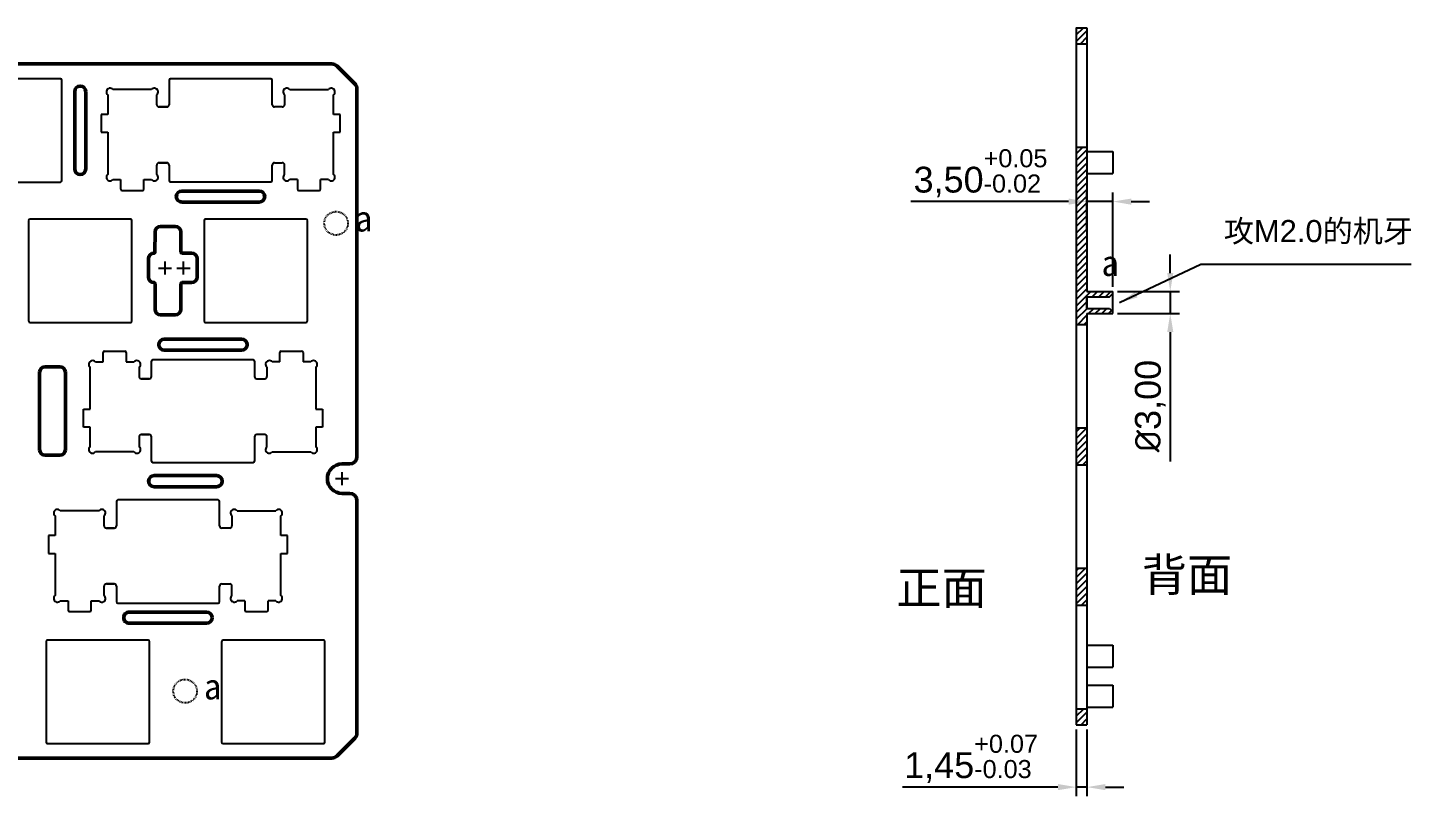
# Model space of a CAD drawing. Header units: millimetres. Extents: x 50 to 514, y 111 to 239.
# Drawn here: x 325.9 to 513.7, y 120.7 to 225 of the extents above; entities that cross this region are included whole.
import ezdxf

# ---------------------------------------------------------------- set-up
doc = ezdxf.new("R2010")
doc.units = ezdxf.units.MM
doc.header["$LTSCALE"] = 0.75
doc.linetypes.add('CENTER2', pattern=[28.575, 19.05, -3.175, 3.175, -3.175])
doc.linetypes.add('DOT', pattern=[0.2, 0.1, -0.1])
doc.layers.add('02___PRT_ALL_AXES', color=7, linetype='Continuous')
doc.layers.add('KeepOutLayer', color=6, linetype='Continuous')
doc.layers.add('Smart Centers', color=7, linetype='CENTER2', lineweight=25)
doc.layers.add('Visible', color=7, linetype='Continuous', lineweight=50)
doc.styles.get("Standard").update_dxf_attribs({"font": ''})
doc.styles.add('说明', font='', dxfattribs={"height": 3})
doc.styles.get('Standard').set_extended_font_data('Arial')
doc.styles.get('说明').set_extended_font_data('SimSun')
doc.dimstyles.new('jw-1', dxfattribs={"dimtxt": 3.5, "dimasz": 2.5, "dimexe": 1.25, "dimexo": 0.625, "dimtad": 1, "dimzin": 1, "dimtxsty": 'Standard', "dimcen": 2.5, "dimclrd": 3, "dimclre": 3, "dimclrt": 3, "dimadec": 1, "dimazin": 0, "dimtfac": 1, "dimtmove": 0, "dimatfit": 3, "dimfxl": 1, "dimarcsym": 0})

# ---------------------------------------------------------------- blocks, each defined once
blk = doc.blocks.new('*U22')
at = {"layer": 'Smart Centers', "color": 0, "linetype": 'Continuous', "ltscale": 0.75, "transparency": 16777216}
for p, q in [((-0.89, 0), (0.89, 0)), ((0, -0.89), (0, 0.89))]:
    blk.add_line(p, q, dxfattribs=at)
blk = doc.blocks.new('*U23')
at = {"layer": 'Smart Centers', "color": 0, "linetype": 'Continuous', "ltscale": 0.75, "transparency": 16777216}
for p, q in [((-0.89, 0), (0.89, 0)), ((0, -0.89), (0, 0.89))]:
    blk.add_line(p, q, dxfattribs=at)
blk = doc.blocks.new('*U25')
at = {"layer": 'Smart Centers', "color": 0, "linetype": 'Continuous', "ltscale": 0.75, "transparency": 16777216}
for p, q in [((-0.89, 0), (0.89, 0)), ((0, -0.89), (0, 0.89))]:
    blk.add_line(p, q, dxfattribs=at)
blk = doc.blocks.new('*D34')
at = {"color": 3, "lineweight": -2, "transparency": 16777216}
for p, q in [((468.23, 129.76), (468.23, 120.68)), ((469.68, 129.76), (469.68, 120.68)), ((465.73, 121.93), (444.65, 121.93)), ((469.68, 121.93), (468.23, 121.93)), ((472.18, 121.93), (474.68, 121.93))]:
    blk.add_line(p, q, dxfattribs=at)
at = {"color": 3, "transparency": 16777216}
for points in [[(465.73, 122.35), (465.73, 121.51), (468.23, 121.93)], [(472.18, 122.35), (472.18, 121.51), (469.68, 121.93)]]:
    blk.add_solid(points, dxfattribs=at)
at = {"layer": 'Defpoints', "color": 0, "transparency": 16777216}
for p in [(468.23, 130.39), (469.68, 130.39), (468.23, 121.93)]:
    blk.add_point(p, dxfattribs=at)
at = {"color": 3, "transparency": 16777216, "insert": (453.94, 125.77), "char_height": 3.5, "attachment_point": 5}
blk.add_mtext('1,45{\\H0.7x;\\S+0.07^ -0.03;}', dxfattribs=at)
blk = doc.blocks.new('*D36')
at = {"color": 3, "lineweight": -2, "transparency": 16777216}
for p, q in [((480.98, 191.69), (480.98, 194.19)), ((473.8, 189.19), (482.23, 189.19)), ((480.98, 189.19), (480.98, 186.19)), ((473.8, 186.19), (482.23, 186.19)), ((480.98, 183.69), (480.98, 166.1))]:
    blk.add_line(p, q, dxfattribs=at)
at = {"color": 3, "transparency": 16777216}
for points in [[(480.57, 191.69), (481.4, 191.69), (480.98, 189.19)], [(480.57, 183.69), (481.4, 183.69), (480.98, 186.19)]]:
    blk.add_solid(points, dxfattribs=at)
at = {"layer": 'Defpoints', "color": 0, "transparency": 16777216}
for p in [(473.18, 189.19), (473.18, 186.19), (480.98, 186.19)]:
    blk.add_point(p, dxfattribs=at)
at = {"color": 3, "transparency": 16777216, "insert": (478.27, 173.64), "char_height": 3.5, "attachment_point": 5, "rotation": 90}
blk.add_mtext('{\\fISOCPEUR|b0|i0|c0|p34;%%C}3,00', dxfattribs=at)
blk = doc.blocks.new('*D35')
at = {"color": 3, "lineweight": -2, "transparency": 16777216}
for p, q in [((467.18, 201.39), (445.76, 201.39)), ((469.68, 197.51), (469.68, 202.64)), ((473.18, 201.39), (469.68, 201.39)), ((473.18, 189.81), (473.18, 202.64)), ((475.68, 201.39), (478.18, 201.39))]:
    blk.add_line(p, q, dxfattribs=at)
at = {"color": 3, "transparency": 16777216}
for points in [[(467.18, 201.8), (467.18, 200.97), (469.68, 201.39)], [(475.68, 201.8), (475.68, 200.97), (473.18, 201.39)]]:
    blk.add_solid(points, dxfattribs=at)
at = {"layer": 'Defpoints', "color": 0, "transparency": 16777216}
for p in [(469.68, 201.39), (469.68, 196.89), (473.18, 189.19)]:
    blk.add_point(p, dxfattribs=at)
at = {"color": 3, "transparency": 16777216, "insert": (455.22, 205.23), "char_height": 3.5, "attachment_point": 5}
blk.add_mtext('3,50{\\H0.7x;\\S+0.05^ -0.02;}', dxfattribs=at)

msp = doc.modelspace()

# ---------------------------------------------------------------- hatches: boundary and pattern name
h = msp.add_hatch()
h.set_pattern_fill('ANSI31', color=2, scale=0.2)
h.set_pattern_definition([(45, (-27.394, -74.0251), (-0.4490128, 0.4490128), [])])
h.paths.add_polyline_path([(469.679, 224.989), (468.229, 224.989), (468.229, 222.804), (469.679, 222.804)])
h.paths.add_polyline_path([(469.679, 208.774), (468.229, 208.774), (468.229, 184.704), (469.679, 184.704), (469.679, 186.185), (473.179, 186.185), (473.179, 186.435), (472.671, 186.885), (472.303, 186.885), (472.015, 186.885), (469.679, 186.885), (469.679, 188.485), (471.801, 188.485), (472.02, 188.485), (472.415, 188.485), (473.179, 189.009), (473.179, 189.185), (469.679, 189.185)])
h.paths.add_polyline_path([(469.679, 170.674), (468.229, 170.674), (468.229, 165.654), (469.679, 165.654)])
h.paths.add_polyline_path([(469.679, 151.624), (468.229, 151.624), (468.229, 146.604), (469.679, 146.604)])
h.paths.add_polyline_path([(469.679, 132.574), (468.229, 132.574), (468.229, 130.389), (469.679, 130.389)])

# ---------------------------------------------------------------- linework, layer by layer
for p, q in [((468.229, 224.989), (469.679, 224.989)), ((468.229, 224.989), (468.229, 130.389)), ((469.679, 224.989), (469.679, 189.185)), ((468.229, 222.804), (469.679, 222.804)), ((468.229, 208.774), (469.679, 208.774)), ((469.679, 188.335), (469.679, 187.035)), ((469.679, 186.185), (469.679, 130.389)), ((468.229, 184.704), (469.679, 184.704)), ((468.229, 170.674), (469.679, 170.674)), ((468.229, 165.654), (469.679, 165.654)), ((468.229, 151.624), (469.679, 151.624)), ((468.229, 146.604), (469.679, 146.604)), ((468.229, 132.574), (469.679, 132.574)), ((468.229, 130.389), (469.679, 130.389))]:
    msp.add_line(p, q)
at = {"color": 7, "linetype": 'Continuous'}
for p, q in [((330.299, 218.065, 0.75), (316.669, 218.065, 0.75)), ((358.859, 218.05, 0.75), (345.259, 218.05, 0.75)), ((330.499, 204.235, 0.75), (330.499, 217.865, 0.75)), ((342.683, 216.585, 0.75), (337.435, 216.585, 0.75)), ((345.059, 217.85, 0.75), (345.059, 214.53, 0.75)), ((359.059, 214.53, 0.75), (359.059, 217.85, 0.75)), ((361.435, 216.585, 0.75), (366.683, 216.585, 0.75)), ((336.734, 215.88, 0.75), (336.734, 213.22, 0.75)), ((343.384, 214.53, 0.75), (343.384, 215.88, 0.75)), ((344.759, 214.23, 0.75), (343.684, 214.23, 0.75)), ((343.709, 214.23, 0.75), (344.749, 214.23, 0.75)), ((360.434, 214.23, 0.75), (359.359, 214.23, 0.75)), ((360.734, 215.88, 0.75), (360.734, 214.53, 0.75)), ((367.384, 213.22, 0.75), (367.384, 215.88, 0.75)), ((335.834, 213.22, 0.75), (335.834, 210.8, 0.75)), ((336.734, 213.22, 0.75), (335.834, 213.22, 0.75)), ((368.284, 213.22, 0.75), (367.384, 213.22, 0.75)), ((368.284, 210.8, 0.75), (368.284, 213.22, 0.75)), ((335.834, 210.8, 0.75), (336.734, 210.8, 0.75)), ((336.734, 210.8, 0.75), (336.734, 205.079, 0.75)), ((367.384, 205.079, 0.75), (367.384, 210.8, 0.75)), ((367.384, 210.8, 0.75), (368.284, 210.8, 0.75)), ((343.684, 206.65, 0.75), (344.759, 206.65, 0.75)), ((344.749, 206.65, 0.75), (343.709, 206.65, 0.75)), ((359.359, 206.65, 0.75), (360.434, 206.65, 0.75)), ((469.679, 208.185), (473.179, 208.185)), ((343.384, 205.079, 0.75), (343.384, 206.35, 0.75)), ((345.059, 206.35, 0.75), (345.059, 204.25, 0.75)), ((359.059, 204.25, 0.75), (359.059, 206.35, 0.75)), ((360.734, 205.079, 0.75), (360.734, 206.35, 0.75)), ((469.679, 205.185), (473.179, 205.185)), ((316.669, 204.035, 0.75), (330.299, 204.035, 0.75)), ((337.435, 204.375, 0.75), (338.484, 204.375, 0.75)), ((338.484, 204.375, 0.75), (338.484, 203.1, 0.75)), ((338.684, 202.9, 0.75), (341.434, 202.9, 0.75)), ((341.634, 203.1, 0.75), (341.634, 204.375, 0.75)), ((341.634, 204.375, 0.75), (342.683, 204.375, 0.75)), ((345.259, 204.05, 0.75), (358.859, 204.05, 0.75)), ((362.484, 204.375, 0.75), (361.435, 204.375, 0.75)), ((362.484, 204.375, 0.75), (362.484, 203.1, 0.75)), ((362.684, 202.9, 0.75), (365.434, 202.9, 0.75)), ((365.634, 203.1, 0.75), (365.634, 204.375, 0.75)), ((366.683, 204.375, 0.75), (365.634, 204.375, 0.75)), ((325.994, 198.815, 0.75), (325.994, 185.185, 0.75)), ((339.824, 199.015, 0.75), (326.194, 199.015, 0.75)), ((340.024, 185.185, 0.75), (340.024, 198.815, 0.75)), ((349.807, 198.815, 0.75), (349.807, 185.185, 0.75)), ((363.637, 199.015, 0.75), (350.007, 199.015, 0.75)), ((363.837, 185.185, 0.75), (363.837, 198.815, 0.75)), ((469.679, 189.185), (473.179, 189.185)), ((469.679, 186.885), (469.679, 188.485)), ((469.679, 188.485), (472.729, 188.485)), ((472.729, 188.485), (473.179, 188.935)), ((473.179, 186.185), (473.179, 189.185)), ((469.679, 186.885), (472.729, 186.885)), ((469.679, 186.185), (473.179, 186.185)), ((472.729, 186.885), (473.179, 186.435)), ((326.194, 184.985, 0.75), (339.824, 184.985, 0.75)), ((350.007, 184.985, 0.75), (363.637, 184.985, 0.75)), ((336.099, 179.625, 0.75), (336.099, 180.9, 0.75)), ((336.299, 181.1, 0.75), (339.049, 181.1, 0.75)), ((339.249, 180.9, 0.75), (339.249, 179.625, 0.75)), ((360.099, 179.625, 0.75), (360.099, 180.9, 0.75)), ((360.299, 181.1, 0.75), (363.049, 181.1, 0.75)), ((363.249, 180.9, 0.75), (363.249, 179.625, 0.75)), ((334.349, 173.2, 0.75), (334.349, 178.92, 0.75)), ((335.05, 179.625, 0.75), (336.099, 179.625, 0.75)), ((339.249, 179.625, 0.75), (340.298, 179.625, 0.75)), ((340.999, 178.92, 0.75), (340.999, 177.65, 0.75)), ((342.674, 177.65, 0.75), (342.674, 179.75, 0.75)), ((342.874, 179.95, 0.75), (356.474, 179.95, 0.75)), ((356.674, 179.75, 0.75), (356.674, 177.65, 0.75)), ((358.349, 178.92, 0.75), (358.349, 177.65, 0.75)), ((360.099, 179.625, 0.75), (359.05, 179.625, 0.75)), ((364.298, 179.625, 0.75), (363.249, 179.625, 0.75)), ((364.999, 178.92, 0.75), (364.999, 173.2, 0.75)), ((341.299, 177.35, 0.75), (342.374, 177.35, 0.75)), ((342.364, 177.35, 0.75), (341.324, 177.35, 0.75)), ((356.974, 177.35, 0.75), (358.049, 177.35, 0.75)), ((333.449, 170.78, 0.75), (333.449, 173.2, 0.75)), ((333.449, 173.2, 0.75), (334.349, 173.2, 0.75)), ((364.999, 173.2, 0.75), (365.899, 173.2, 0.75)), ((365.899, 173.2, 0.75), (365.899, 170.78, 0.75)), ((334.349, 170.78, 0.75), (333.449, 170.78, 0.75)), ((334.349, 168.119, 0.75), (334.349, 170.78, 0.75)), ((340.999, 169.47, 0.75), (340.999, 168.119, 0.75)), ((342.374, 169.77, 0.75), (341.299, 169.77, 0.75)), ((341.324, 169.77, 0.75), (342.364, 169.77, 0.75)), ((342.674, 166.15, 0.75), (342.674, 169.47, 0.75)), ((356.674, 169.47, 0.75), (356.674, 166.15, 0.75)), ((358.049, 169.77, 0.75), (356.974, 169.77, 0.75)), ((358.349, 168.119, 0.75), (358.349, 169.47, 0.75)), ((364.999, 170.78, 0.75), (364.999, 168.119, 0.75)), ((365.899, 170.78, 0.75), (364.999, 170.78, 0.75)), ((340.298, 167.415, 0.75), (335.05, 167.415, 0.75)), ((359.05, 167.415, 0.75), (364.298, 167.415, 0.75)), ((356.474, 165.95, 0.75), (342.874, 165.95, 0.75)), ((337.92, 160.7, 0.75), (337.92, 157.38, 0.75)), ((351.72, 160.9, 0.75), (338.12, 160.9, 0.75)), ((351.92, 157.38, 0.75), (351.92, 160.7, 0.75)), ((329.595, 158.73, 0.75), (329.595, 156.07, 0.75)), ((335.544, 159.435, 0.75), (330.296, 159.435, 0.75)), ((336.245, 157.38, 0.75), (336.245, 158.73, 0.75)), ((353.595, 158.73, 0.75), (353.595, 157.38, 0.75)), ((354.296, 159.435, 0.75), (359.544, 159.435, 0.75)), ((360.245, 156.07, 0.75), (360.245, 158.73, 0.75)), ((328.695, 156.07, 0.75), (328.695, 153.65, 0.75)), ((329.595, 156.07, 0.75), (328.695, 156.07, 0.75)), ((337.62, 157.08, 0.75), (336.545, 157.08, 0.75)), ((336.57, 157.08, 0.75), (337.61, 157.08, 0.75)), ((353.295, 157.08, 0.75), (352.22, 157.08, 0.75)), ((361.145, 156.07, 0.75), (360.245, 156.07, 0.75)), ((361.145, 153.65, 0.75), (361.145, 156.07, 0.75)), ((328.695, 153.65, 0.75), (329.595, 153.65, 0.75)), ((329.595, 153.65, 0.75), (329.595, 147.929, 0.75)), ((360.245, 147.929, 0.75), (360.245, 153.65, 0.75)), ((360.245, 153.65, 0.75), (361.145, 153.65, 0.75)), ((336.245, 147.929, 0.75), (336.245, 149.2, 0.75)), ((336.545, 149.5, 0.75), (337.62, 149.5, 0.75)), ((337.61, 149.5, 0.75), (336.57, 149.5, 0.75)), ((337.92, 149.2, 0.75), (337.92, 147.1, 0.75)), ((351.92, 147.1, 0.75), (351.92, 149.2, 0.75)), ((352.22, 149.5, 0.75), (353.295, 149.5, 0.75)), ((353.595, 147.929, 0.75), (353.595, 149.2, 0.75)), ((330.296, 147.225, 0.75), (331.345, 147.225, 0.75)), ((331.345, 147.225, 0.75), (331.345, 145.95, 0.75)), ((334.495, 145.95, 0.75), (334.495, 147.225, 0.75)), ((334.495, 147.225, 0.75), (335.544, 147.225, 0.75)), ((338.12, 146.9, 0.75), (351.72, 146.9, 0.75)), ((355.345, 147.225, 0.75), (354.296, 147.225, 0.75)), ((355.345, 147.225, 0.75), (355.345, 145.95, 0.75)), ((358.495, 145.95, 0.75), (358.495, 147.225, 0.75)), ((359.544, 147.225, 0.75), (358.495, 147.225, 0.75)), ((331.545, 145.75, 0.75), (334.295, 145.75, 0.75)), ((355.545, 145.75, 0.75), (358.295, 145.75, 0.75)), ((328.375, 141.665, 0.75), (328.375, 128.035, 0.75)), ((342.205, 141.865, 0.75), (328.575, 141.865, 0.75)), ((342.405, 128.035, 0.75), (342.405, 141.665, 0.75)), ((352.188, 141.665, 0.75), (352.188, 128.035, 0.75)), ((366.018, 141.865, 0.75), (352.388, 141.865, 0.75)), ((366.218, 128.035, 0.75), (366.218, 141.665, 0.75)), ((469.679, 141.185), (473.179, 141.185)), ((469.679, 138.185), (473.179, 138.185)), ((469.679, 135.786), (473.179, 135.786)), ((469.679, 132.786), (473.179, 132.786)), ((328.575, 127.835, 0.75), (342.205, 127.835, 0.75)), ((352.388, 127.835, 0.75), (366.018, 127.835, 0.75))]:
    msp.add_line(p, q, dxfattribs=at)
for centre, radius, start, end in [((330.299, 217.865, 0.75), 0.2, 0, 90), ((345.259, 217.85, 0.75), 0.2, 90, 180), ((358.859, 217.85, 0.75), 0.2, 0, 90), ((343.684, 214.53, 0.75), 0.3, 180, 270), ((344.759, 214.53, 0.75), 0.3, 270, 0), ((359.359, 214.53, 0.75), 0.3, 180, 270), ((360.434, 214.53, 0.75), 0.3, 270, 0), ((343.684, 206.35, 0.75), 0.3, 90, 180), ((344.759, 206.35, 0.75), 0.3, 0, 90), ((359.359, 206.35, 0.75), 0.3, 90, 180), ((360.434, 206.35, 0.75), 0.3, 0, 90), ((330.299, 204.235, 0.75), 0.2, 270, 0), ((338.684, 203.1, 0.75), 0.2, 180, 270), ((341.434, 203.1, 0.75), 0.2, 270, 0), ((345.259, 204.25, 0.75), 0.2, 180, 270), ((358.859, 204.25, 0.75), 0.2, 270, 0), ((362.684, 203.1, 0.75), 0.2, 180, 270), ((365.434, 203.1, 0.75), 0.2, 270, 0), ((326.194, 198.815, 0.75), 0.2, 90, 180), ((339.824, 198.815, 0.75), 0.2, 0, 90), ((350.007, 198.815, 0.75), 0.2, 90, 180), ((363.637, 198.815, 0.75), 0.2, 0, 90), ((326.194, 185.185, 0.75), 0.2, 180, 270), ((339.824, 185.185, 0.75), 0.2, 270, 0), ((350.007, 185.185, 0.75), 0.2, 180, 270), ((363.637, 185.185, 0.75), 0.2, 270, 0), ((336.299, 180.9, 0.75), 0.2, 90, 180), ((339.049, 180.9, 0.75), 0.2, 0, 90), ((360.299, 180.9, 0.75), 0.2, 90, 180), ((363.049, 180.9, 0.75), 0.2, 0, 90), ((342.874, 179.75, 0.75), 0.2, 90, 180), ((356.474, 179.75, 0.75), 0.2, 0, 90), ((341.299, 177.65, 0.75), 0.3, 180, 270), ((342.374, 177.65, 0.75), 0.3, 270, 0), ((356.974, 177.65, 0.75), 0.3, 180, 270), ((358.049, 177.65, 0.75), 0.3, 270, 0), ((341.299, 169.47, 0.75), 0.3, 90, 180), ((342.374, 169.47, 0.75), 0.3, 0, 90), ((356.974, 169.47, 0.75), 0.3, 90, 180), ((358.049, 169.47, 0.75), 0.3, 0, 90), ((342.874, 166.15, 0.75), 0.2, 180, 270), ((356.474, 166.15, 0.75), 0.2, 270, 0), ((338.12, 160.7, 0.75), 0.2, 90, 180), ((351.72, 160.7, 0.75), 0.2, 0, 90), ((336.545, 157.38, 0.75), 0.3, 180, 270), ((337.62, 157.38, 0.75), 0.3, 270, 0), ((352.22, 157.38, 0.75), 0.3, 180, 270), ((353.295, 157.38, 0.75), 0.3, 270, 0), ((336.545, 149.2, 0.75), 0.3, 90, 180), ((337.62, 149.2, 0.75), 0.3, 0, 90), ((352.22, 149.2, 0.75), 0.3, 90, 180), ((353.295, 149.2, 0.75), 0.3, 0, 90), ((338.12, 147.1, 0.75), 0.2, 180, 270), ((351.72, 147.1, 0.75), 0.2, 270, 0), ((331.545, 145.95, 0.75), 0.2, 180, 270), ((334.295, 145.95, 0.75), 0.2, 270, 0), ((355.545, 145.95, 0.75), 0.2, 180, 270), ((358.295, 145.95, 0.75), 0.2, 270, 0), ((328.575, 141.665, 0.75), 0.2, 90, 180), ((342.205, 141.665, 0.75), 0.2, 0, 90), ((352.388, 141.665, 0.75), 0.2, 90, 180), ((366.018, 141.665, 0.75), 0.2, 0, 90), ((328.575, 128.035, 0.75), 0.2, 180, 270), ((342.205, 128.035, 0.75), 0.2, 270, 0), ((352.388, 128.035, 0.75), 0.2, 180, 270), ((366.018, 128.035, 0.75), 0.2, 270, 0)]:
    msp.add_arc(centre, radius, start, end, dxfattribs=at)
at = {"color": 7}
for centre, start, end in [((337.045, 216.272, 0.75), 38.63375, 231.61478), ((343.074, 216.272, 0.75), 308.38522, 141.36625), ((361.045, 216.272, 0.75), 38.63375, 231.61478), ((367.074, 216.272, 0.75), 308.38522, 141.36625), ((337.045, 204.687, 0.75), 128.38522, 321.36625), ((343.074, 204.687, 0.75), 218.63375, 51.61478), ((361.045, 204.687, 0.75), 128.38522, 321.36625), ((367.074, 204.687, 0.75), 218.63375, 51.61478), ((334.66, 179.312, 0.75), 38.63375, 231.61478), ((340.689, 179.312, 0.75), 308.38522, 141.36625), ((358.66, 179.312, 0.75), 38.63375, 231.61478), ((364.689, 179.312, 0.75), 308.38522, 141.36625), ((334.66, 167.727, 0.75), 128.38522, 321.36625), ((340.689, 167.727, 0.75), 218.63375, 51.61478), ((358.66, 167.727, 0.75), 128.38522, 321.36625), ((364.689, 167.727, 0.75), 218.63375, 51.61478), ((329.906, 159.122, 0.75), 38.63375, 231.61478), ((335.935, 159.122, 0.75), 308.38522, 141.36625), ((353.906, 159.122, 0.75), 38.63375, 231.61478), ((359.935, 159.122, 0.75), 308.38522, 141.36625), ((329.906, 147.537, 0.75), 128.38522, 321.36625), ((335.935, 147.537, 0.75), 218.63375, 51.61478), ((353.906, 147.537, 0.75), 128.38522, 321.36625), ((359.935, 147.537, 0.75), 218.63375, 51.61478)]:
    msp.add_arc(centre, 0.5, start, end, dxfattribs=at)
at = {"layer": '02___PRT_ALL_AXES', "color": 7, "linetype": 'Continuous'}
for p, q in [((473.179, 208.185), (473.179, 205.185)), ((473.179, 141.185), (473.179, 138.185)), ((473.179, 135.786), (473.179, 132.786))]:
    msp.add_line(p, q, dxfattribs=at)
at = {"layer": 'KeepOutLayer', "color": 6, "linetype": 'DOT'}
for centre in [(367.736, 198.446, 0.75), (347.236, 134.946, 0.75)]:
    msp.add_circle(centre, 1.6, dxfattribs=at)
at = {"layer": 'Visible'}
for p, q in [((367.156, 220.071, 0.75), (89.285, 220.071, 0.75)), ((370.278, 217.364, 0.75), (367.863, 219.778, 0.75)), ((332.246, 205.821, 0.75), (332.246, 216.321, 0.75)), ((333.746, 216.321, 0.75), (333.746, 205.821, 0.75)), ((370.571, 166.789, 0.75), (370.571, 216.657, 0.75)), ((346.796, 202.821, 0.75), (357.296, 202.821, 0.75)), ((357.296, 201.321, 0.75), (346.796, 201.321, 0.75)), ((343.152, 197.271, 0.75), (343.148, 194.518, 0.75)), ((343.902, 198.021, 0.75), (345.902, 198.021, 0.75)), ((346.652, 197.271, 0.75), (346.652, 194.524, 0.75)), ((342.273, 191.141, 0.75), (342.269, 193.64, 0.75)), ((348.122, 194.395, 0.75), (346.78, 194.395, 0.75)), ((348.872, 193.645, 0.75), (348.876, 191.146, 0.75)), ((343.152, 186.771, 0.75), (343.152, 190.263, 0.75)), ((346.653, 190.263, 0.75), (346.652, 186.771, 0.75)), ((348.126, 190.396, 0.75), (346.781, 190.391, 0.75)), ((345.902, 186.021, 0.75), (343.902, 186.021, 0.75)), ((344.414, 182.721, 0.75), (354.914, 182.721, 0.75)), ((354.914, 181.221, 0.75), (344.414, 181.221, 0.75)), ((328.233, 178.971, 0.75), (330.233, 178.971, 0.75)), ((327.483, 178.221, 0.75), (327.483, 167.721, 0.75)), ((330.983, 178.221, 0.75), (330.983, 167.721, 0.75)), ((330.233, 166.971, 0.75), (328.233, 166.971, 0.75)), ((368.549, 165.789, 0.75), (369.571, 165.789, 0.75)), ((343.033, 164.196, 0.75), (351.533, 164.196, 0.75)), ((351.533, 162.696, 0.75), (343.033, 162.696, 0.75)), ((369.571, 161.789, 0.75), (368.549, 161.789, 0.75)), ((370.571, 129.285, 0.75), (370.571, 160.789, 0.75)), ((338.902, 144.916, 0.75), (338.902, 144.921, 0.75)), ((339.652, 145.671, 0.75), (350.152, 145.671, 0.75)), ((350.902, 144.921, 0.75), (350.902, 144.92, 0.75)), ((350.152, 144.17, 0.75), (339.652, 144.166, 0.75)), ((367.863, 126.164, 0.75), (370.278, 128.578, 0.75)), ((367.156, 125.871, 0.75), (89.285, 125.871, 0.75))]:
    msp.add_line(p, q, dxfattribs=at)
at = {"layer": 'Visible', "extrusion": (0, 0, -1)}
for centre, radius, start, end in [((-367.156, 219.071, -0.75), 1, 90, 135), ((-369.571, 216.657, -0.75), 1, 135, 180), ((-346.796, 202.071, -0.75), 0.75, 270, 90), ((-357.296, 202.071, -0.75), 0.75, 90, 270), ((-344.414, 181.971, -0.75), 0.75, 270, 90), ((-354.914, 181.971, -0.75), 0.75, 90, 270), ((-368.549, 163.789, -0.75), 2, 270, 90), ((-369.571, 166.789, -0.75), 1, 180, 270), ((-369.571, 160.789, -0.75), 1, 90, 180), ((-369.571, 129.285, -0.75), 1, 180, 225), ((-367.156, 126.871, -0.75), 1, 225, 270)]:
    msp.add_arc(centre, radius, start, end, dxfattribs=at)
at = {"layer": 'Visible'}
for centre, radius, start, end in [((332.996, 216.321, 0.75), 0.75, 0, 180), ((332.996, 205.821, 0.75), 0.75, 180, 0), ((343.902, 197.271, 0.75), 0.75, 90, 180), ((345.902, 197.271, 0.75), 0.75, 0, 90), ((343.019, 193.64, 0.75), 0.75, 90, 180), ((343.019, 194.518, 0.75), 0.128, 270, 360), ((346.78, 194.524, 0.75), 0.128, 180, 270), ((348.122, 193.645, 0.75), 0.75, 0, 90), ((343.023, 191.141, 0.75), 0.75, 180, 270), ((343.023, 190.263, 0.75), 0.128, 360, 90), ((346.781, 190.263, 0.75), 0.128, 90, 180), ((348.126, 191.146, 0.75), 0.75, 270, 360), ((343.902, 186.771, 0.75), 0.75, 180, 270), ((345.902, 186.771, 0.75), 0.75, 270, 0), ((328.233, 178.221, 0.75), 0.75, 90, 180), ((330.233, 178.221, 0.75), 0.75, 0, 90), ((328.233, 167.721, 0.75), 0.75, 180, 270), ((330.233, 167.721, 0.75), 0.75, 270, 0), ((343.033, 163.446, 0.75), 0.75, 90, 270), ((351.533, 163.446, 0.75), 0.75, 270, 90), ((339.652, 144.921, 0.75), 0.75, 90, 180.00001), ((339.652, 144.916, 0.75), 0.75, 180.00001, 270.02378), ((350.152, 144.921, 0.75), 0.75, 360, 90), ((350.152, 144.92, 0.75), 0.75, 270.02378, 360)]:
    msp.add_arc(centre, radius, start, end, dxfattribs=at)

# ---------------------------------------------------------------- block references
at = {"layer": 'Smart Centers', "ltscale": 0.75}
for name, p in [('*U22', (344.521, 192.37, 0.75)), ('*U23', (347.021, 192.37, 0.75)), ('*U25', (368.549, 163.789, 0.75))]:
    msp.add_blockref(name, p, dxfattribs=at)

# ---------------------------------------------------------------- texts
at = {"char_height": 3.5, "attachment_point": 1}
for insert in [(370.285, 200.831, 0.75), (471.64, 194.8), (349.785, 137.331, 0.75)]:
    msp.add_mtext_dynamic_manual_height_columns('{\\fSimSun|b0|i0|c134|p2;\\C6;a}', width=3.5, gutter_width=1, heights=[0], dxfattribs=dict(at, insert=insert))
at = {"color": 3, "insert": (488.255, 198.887), "char_height": 3, "attachment_point": 1}
msp.add_mtext('攻M2.0的机牙', dxfattribs=at)
at = {"color": 1, "char_height": 4.5, "width": 20.9537, "attachment_point": 1, "style": '说明'}
for s, insert in [('{\\C6;背面}', (477.126, 153.004)), ('{\\C6;正面}', (443.804, 151.21))]:
    msp.add_mtext(s, dxfattribs=dict(at, insert=insert))

# ---------------------------------------------------------------- dimensions: what is measured, and where the dimension line sits
for base, p1, p2, text, picture, middle in [((469.679, 201.387), (473.179, 189.185), (469.679, 196.885), '<>{\\H0.7x;\\S+0.05^ -0.02;}', '*D35', (455.221, 205.228)), ((468.229, 121.931), (469.679, 130.389), (468.229, 130.389), '<>{\\H0.7x;\\S+0.07^ -0.03;}', '*D34', (453.938, 125.772))]:
    dim = msp.add_linear_dim(base=base, p1=p1, p2=p2, text=text, dimstyle='jw-1')
    dim.commit()
    dim.dimension.update_dxf_attribs({"geometry": picture, "text_midpoint": middle})
dim = msp.add_linear_dim(base=(480.982, 186.185), p1=(473.179, 189.185), p2=(473.179, 186.185), angle=90, text='{\\fISOCPEUR|b0|i0|c0|p34;%%C}<>', dimstyle='jw-1')
dim.commit()
dim.dimension.update_dxf_attribs({"geometry": '*D36', "text_midpoint": (478.274, 173.644)})

# ---------------------------------------------------------------- leaders
at = {"annotation_type": 0, "has_hookline": 1, "hookline_direction": 0, "text_width": 25.457}
msp.add_leader([(474.111, 187.678), (485.13, 192.915), (487.63, 192.915)], dimstyle='jw-1', dxfattribs=at)

doc.saveas('drawing.dxf')
